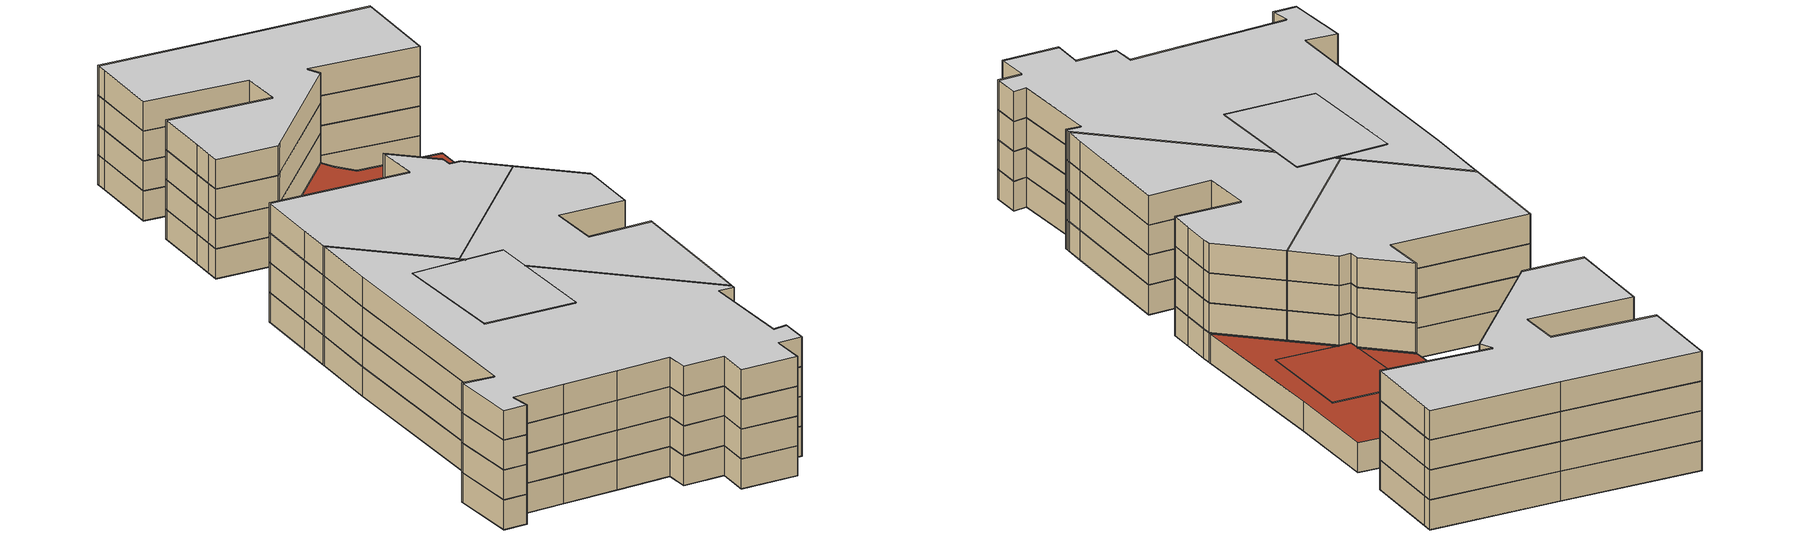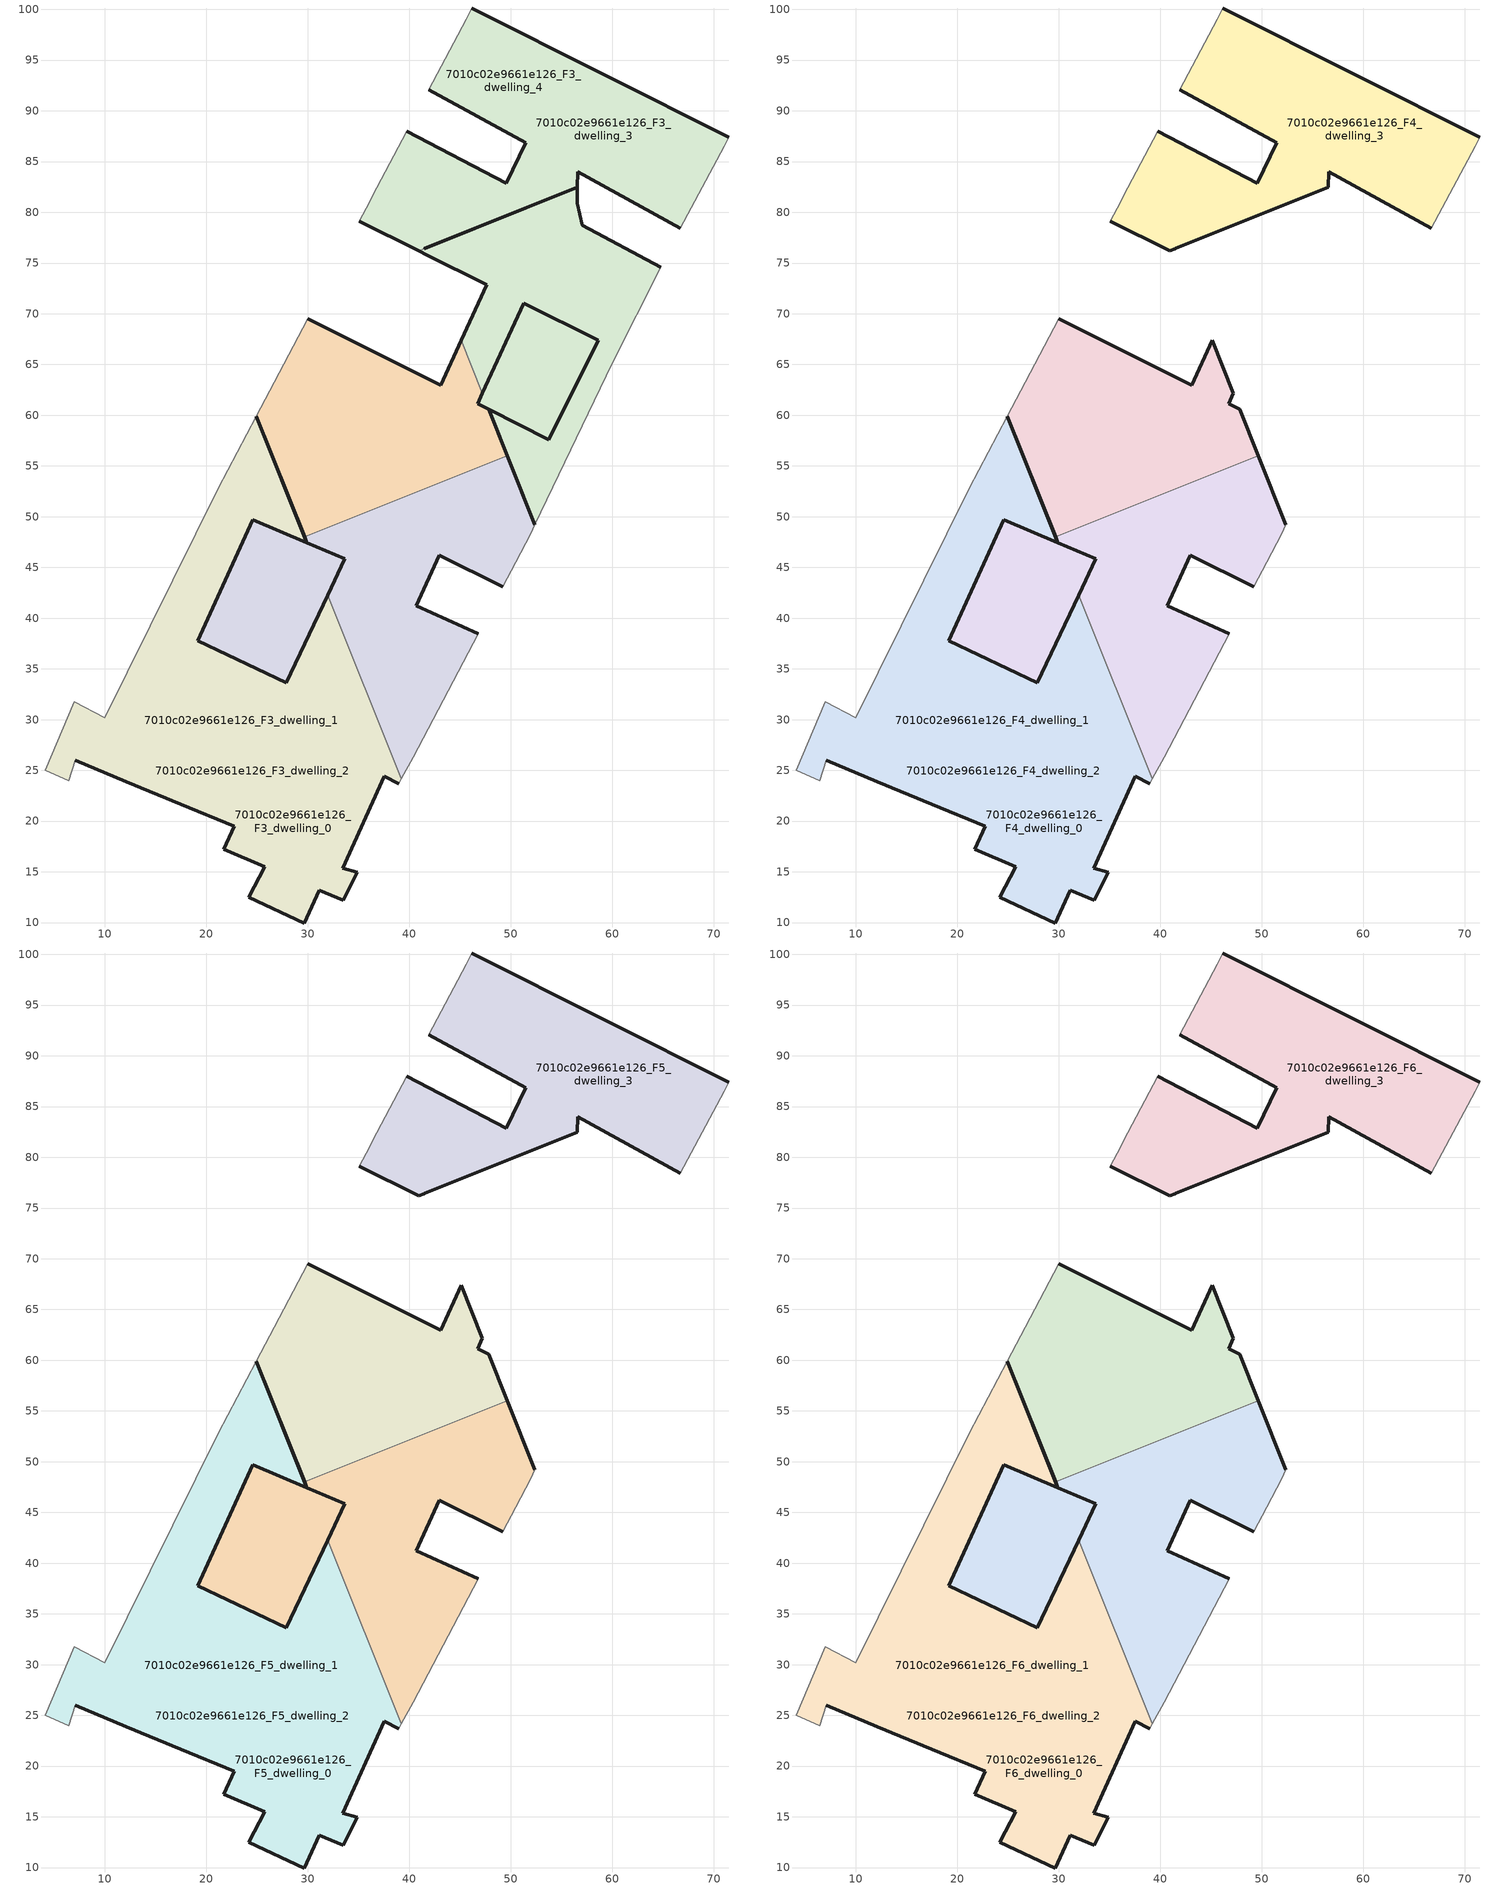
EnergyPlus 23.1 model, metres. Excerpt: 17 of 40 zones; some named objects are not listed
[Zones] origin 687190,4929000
7010c02e9661e126_F3_dwelling_0
 floor outside (EU_floor_Construction): 27.9,33.61 31.97,42.28 33.65,45.84 29.92,47.43 24.58,49.68 19.15,37.76 z9
 floor to 7010c02e9661e126_F2_dwelling_0 (EU_floor_Construction): 33.46,12.21 34.84,14.96 33.42,15.38 37.54,24.42 38.96,23.66 39.22,24.16 31.97,42.28 27.9,33.61 19.15,37.76 24.58,49.68 29.92,47.43 29.68,48.01 24.92,59.92 21.15,52.8 9.98,30.17 6.99,31.75 4.12,25.01 6.45,24 7.07,26 12.09,23.89 17.47,21.66 22.72,19.47 21.73,17.24 25.75,15.51 24.17,12.5 29.62,9.96 31.13,13.21 z9; 40.36,26.31 46.78,38.48 40.67,41.22 42.96,46.18 49.19,43.08 50.47,45.51 51.94,48.32 52.38,49.23 49.66,56.01 29.68,48.01 29.92,47.43 33.65,45.84 31.97,42.28 39.22,24.16 z9; 49.66,56.01 47.82,60.61 46.74,61.15 47.2,62.15 45.12,67.37 43.08,62.97 29.97,69.49 26.67,63.24 24.92,59.92 29.68,48.01 z9
 wall outside (EU_wall_Construction): 24.92,59.92 29.92,47.43 24.58,49.68 19.15,37.76 27.9,33.61 31.97,42.28 / 38.96,23.66 37.55,24.42 33.43,15.38 34.84,14.96 33.46,12.21 31.14,13.21 29.62,9.96 24.18,12.5 25.76,15.51 21.73,17.24 22.72,19.47 17.47,21.66 12.09,23.89 7.07,26 z9:12
 wall adiabatic (EU_wall_Construction): 7.07,26 6.45,24 4.12,25.01 6.99,31.75 9.98,30.17 21.16,52.8 24.92,59.92 / 39.22,24.16 38.96,23.66 z9:12
 wall to 7010c02e9661e126_F3_dwelling_2 (EU_wall_Construction): 31.97,42.28 39.22,24.16 z9:12
7010c02e9661e126_F3_dwelling_1
 floor outside (EU_floor_Construction): 33.46,12.21 34.84,14.96 33.42,15.38 37.54,24.42 38.96,23.66 39.22,24.16 31.97,42.28 27.9,33.61 19.15,37.76 24.58,49.68 29.92,47.43 29.68,48.01 24.92,59.92 21.15,52.8 9.98,30.17 6.99,31.75 4.12,25.01 6.45,24 7.07,26 12.09,23.89 17.47,21.66 22.72,19.47 21.73,17.24 25.75,15.51 24.17,12.5 29.62,9.96 31.13,13.21 z9; 52.38,49.23 59.98,65.12 64.76,74.59 57.03,78.73 56.53,80.9 56.55,82.2 56.56,82.46 41.49,76.43 40.92,76.2 41.75,75.79 47.44,72.95 47.65,72.85 45.12,67.37 47.2,62.15 51.28,71.04 58.61,67.4 53.76,57.6 47.82,60.61 49.66,56.01 z9; 53.76,57.6 58.61,67.4 51.28,71.04 47.2,62.15 46.74,61.15 47.82,60.61 z9
 floor to 7010c02e9661e126_F2_dwelling_1 (EU_floor_Construction): 46.75,54.84 49.66,56.01 47.82,60.61 46.74,61.15 47.2,62.15 45.12,67.37 43.08,62.97 29.97,69.49 26.67,63.24 24.92,59.92 29.68,48.01 z9
 wall outside (EU_wall_Construction): 47.2,62.15 46.74,61.15 47.82,60.61 49.66,56.01 / 29.68,48.01 24.92,59.92 / 29.97,69.49 43.08,62.97 45.12,67.37 z9:12
 wall adiabatic (EU_wall_Construction): 24.92,59.92 26.68,63.24 29.97,69.49 z9:12
 wall to 7010c02e9661e126_F3_dwelling_2 (EU_wall_Construction): 49.66,56.01 29.68,48.01 z9:12
 wall to 7010c02e9661e126_F3_dwelling_4 (EU_wall_Construction): 45.12,67.37 47.21,62.15 z9:12
 roof outside (EU_floor_Construction): 64.76,74.59 59.98,65.12 52.38,49.23 49.66,56.01 47.82,60.61 53.76,57.6 58.61,67.4 51.28,71.04 47.2,62.15 45.12,67.37 47.65,72.85 47.44,72.95 41.75,75.79 40.92,76.2 41.49,76.43 56.56,82.46 56.55,82.2 56.53,80.9 57.03,78.73 z12; 58.61,67.4 53.76,57.6 47.82,60.61 46.74,61.15 47.2,62.15 51.28,71.04 z12
7010c02e9661e126_F3_dwelling_2
 floor to 7010c02e9661e126_F2_dwelling_2 (EU_floor_Construction): 33.46,12.21 34.84,14.96 33.42,15.38 37.54,24.42 38.96,23.66 39.22,24.16 31.97,42.28 27.9,33.61 19.15,37.76 24.58,49.68 29.92,47.43 29.68,48.01 24.92,59.92 21.15,52.8 9.98,30.17 6.99,31.75 4.12,25.01 6.45,24 7.07,26 12.09,23.89 17.47,21.66 22.72,19.47 21.73,17.24 25.75,15.51 24.17,12.5 29.62,9.96 31.13,13.21 z9; 40.36,26.31 46.78,38.48 40.67,41.22 42.96,46.18 49.19,43.08 50.47,45.51 51.94,48.32 52.38,49.23 49.66,56.01 29.68,48.01 29.92,47.43 33.65,45.84 31.97,42.28 39.22,24.16 z9; 52.38,49.23 59.98,65.12 64.76,74.59 57.03,78.73 56.53,80.9 56.55,82.2 56.56,82.46 41.49,76.43 40.92,76.2 41.75,75.79 47.44,72.95 47.65,72.85 45.12,67.37 47.2,62.15 51.28,71.04 58.61,67.4 53.76,57.6 47.82,60.61 49.66,56.01 z9; 27.9,33.61 31.97,42.28 33.65,45.84 29.92,47.43 24.58,49.68 19.15,37.76 z9
 wall outside (EU_wall_Construction): 49.19,43.08 42.96,46.18 40.67,41.22 46.78,38.48 / 31.97,42.28 33.66,45.84 29.92,47.43 29.68,48.01 / 49.66,56.01 52.38,49.23 z9:12
 wall adiabatic (EU_wall_Construction): 46.78,38.48 40.36,26.31 39.22,24.16 / 52.38,49.23 51.94,48.32 50.47,45.51 49.19,43.08 z9:12
 roof outside (EU_floor_Construction): 64.76,74.59 59.98,65.12 52.38,49.23 49.66,56.01 47.82,60.61 53.76,57.6 58.61,67.4 51.28,71.04 47.2,62.15 45.12,67.37 47.65,72.85 47.44,72.95 41.75,75.79 40.92,76.2 41.49,76.43 56.56,82.46 56.55,82.2 56.53,80.9 57.03,78.73 z12
7010c02e9661e126_F3_dwelling_3
 floor to 7010c02e9661e126_F2_dwelling_3 (EU_floor_Construction): 52.38,49.23 59.98,65.12 64.76,74.59 57.03,78.73 56.53,80.9 56.55,82.2 56.56,82.46 41.5,76.43 41.49,76.43 40.92,76.2 41.75,75.79 47.44,72.95 47.65,72.85 45.12,67.37 47.2,62.15 51.28,71.04 58.61,67.4 53.76,57.6 47.82,60.61 z9; 66.68,78.41 71.01,86.51 71.47,87.38 59.29,93.49 46.17,100.13 45.59,99.03 41.9,92.05 51.45,86.86 49.53,82.88 39.75,87.99 36.8,82.4 35.75,80.4 35.06,79.11 40.92,76.2 41.49,76.43 56.56,82.46 56.59,83.99 z9
 wall outside (EU_wall_Construction): 40.92,76.2 35.06,79.11 / 39.76,87.99 49.54,82.88 51.45,86.86 41.91,92.05 / 46.18,100.13 59.3,93.49 71.47,87.38 / 66.68,78.41 56.59,83.99 56.56,82.46 41.5,76.43 41.49,76.43 z9:12
 wall adiabatic (EU_wall_Construction): 35.06,79.11 35.76,80.4 36.81,82.4 39.76,87.99 / 41.91,92.05 45.59,99.03 46.18,100.13 / 71.47,87.38 71.01,86.51 66.68,78.41 z9:12
 wall to 7010c02e9661e126_F3_dwelling_4 (EU_wall_Construction): 41.49,76.43 40.92,76.2 z9:12
 roof outside (EU_floor_Construction): 64.76,74.59 59.98,65.12 52.38,49.23 47.82,60.61 53.76,57.6 58.61,67.4 51.28,71.04 47.2,62.15 45.12,67.37 47.65,72.85 47.44,72.95 41.75,75.79 40.92,76.2 41.49,76.43 41.5,76.43 56.56,82.46 56.55,82.2 56.53,80.9 57.03,78.73 z12
7010c02e9661e126_F3_dwelling_4
 floor outside (EU_floor_Construction): 66.68,78.41 71.01,86.51 71.47,87.38 59.29,93.49 46.17,100.13 45.59,99.03 41.9,92.05 51.45,86.86 49.53,82.88 39.75,87.99 36.8,82.4 35.75,80.4 35.06,79.11 40.92,76.2 41.49,76.43 56.56,82.46 56.59,83.99 z9
 floor to 7010c02e9661e126_F2_dwelling_4 (EU_floor_Construction): 52.38,49.23 59.98,65.12 64.76,74.59 57.03,78.73 56.53,80.9 56.55,82.2 56.56,82.46 41.5,76.43 41.49,76.43 40.92,76.2 41.75,75.79 47.44,72.95 47.65,72.85 45.12,67.37 47.2,62.15 51.28,71.04 58.61,67.4 53.76,57.6 47.82,60.61 49.66,56.01 z9; 49.66,56.01 47.82,60.61 46.74,61.15 47.2,62.15 45.12,67.37 43.08,62.97 29.97,69.49 26.67,63.24 24.92,59.92 29.68,48.01 z9; 53.76,57.6 58.61,67.4 51.28,71.04 47.2,62.15 46.74,61.15 47.82,60.61 z9; 40.36,26.31 46.78,38.48 40.67,41.22 42.96,46.18 49.19,43.08 50.47,45.51 51.94,48.32 52.38,49.23 49.66,56.01 29.68,48.01 29.92,47.43 33.65,45.84 31.97,42.28 39.22,24.16 z9
 wall outside (EU_wall_Construction): 52.38,49.23 47.82,60.61 53.77,57.6 58.61,67.4 51.29,71.04 47.2,62.15 / 45.12,67.37 47.65,72.85 47.44,72.95 41.75,75.79 40.92,76.2 / 41.49,76.43 56.56,82.46 56.56,82.2 56.54,80.9 57.04,78.73 64.76,74.59 z9:12
 wall adiabatic (EU_wall_Construction): 64.76,74.59 59.98,65.12 52.38,49.23 z9:12
 roof outside (EU_roof_Construction): 45.12,67.37 47.2,62.15 46.74,61.15 47.82,60.61 49.66,56.01 29.68,48.01 24.92,59.92 26.67,63.24 29.97,69.49 43.08,62.97 z12; 64.76,74.59 59.98,65.12 52.38,49.23 49.66,56.01 47.82,60.61 53.76,57.6 58.61,67.4 51.28,71.04 47.2,62.15 45.12,67.37 47.65,72.85 47.44,72.95 41.75,75.79 40.92,76.2 41.49,76.43 41.5,76.43 56.56,82.46 56.55,82.2 56.53,80.9 57.03,78.73 z12; 58.61,67.4 53.76,57.6 47.82,60.61 46.74,61.15 47.2,62.15 51.28,71.04 z12; 49.66,56.01 52.38,49.23 51.94,48.32 50.47,45.51 49.19,43.08 42.96,46.18 40.67,41.22 46.78,38.48 40.36,26.31 39.22,24.16 31.97,42.28 33.65,45.84 29.92,47.43 29.68,48.01 z12; 71.47,87.38 71.01,86.51 66.68,78.41 56.59,83.99 56.56,82.46 41.49,76.43 40.92,76.2 35.06,79.11 35.75,80.4 36.8,82.4 39.75,87.99 49.53,82.88 51.45,86.86 41.9,92.05 45.59,99.03 46.17,100.13 59.29,93.49 z12
7010c02e9661e126_F4_dwelling_0
 floor outside (EU_floor_Construction): 27.9,33.61 31.97,42.28 33.65,45.84 29.92,47.43 24.58,49.68 19.15,37.76 z12
 floor to 7010c02e9661e126_F3_dwelling_0 (EU_floor_Construction): 33.46,12.21 34.84,14.96 33.42,15.38 37.54,24.42 38.96,23.66 39.22,24.16 31.97,42.28 27.9,33.61 19.15,37.76 24.58,49.68 29.92,47.43 29.68,48.01 24.92,59.92 21.15,52.8 9.98,30.17 6.99,31.75 4.12,25.01 6.45,24 7.07,26 12.09,23.89 17.47,21.66 22.72,19.47 21.73,17.24 25.75,15.51 24.17,12.5 29.62,9.96 31.13,13.21 z12; 40.36,26.31 46.78,38.48 40.67,41.22 42.96,46.18 49.19,43.08 50.47,45.51 51.94,48.32 52.38,49.23 49.66,56.01 29.68,48.01 29.92,47.43 33.65,45.84 31.97,42.28 39.22,24.16 z12; 49.66,56.01 47.82,60.61 46.74,61.15 47.2,62.15 45.12,67.37 43.08,62.97 29.97,69.49 26.67,63.24 24.92,59.92 29.68,48.01 z12
 wall outside (EU_wall_Construction): 24.92,59.92 29.92,47.43 24.58,49.68 19.15,37.76 27.9,33.61 31.97,42.28 / 38.96,23.66 37.55,24.42 33.43,15.38 34.84,14.96 33.46,12.21 31.14,13.21 29.62,9.96 24.18,12.5 25.76,15.51 21.73,17.24 22.72,19.47 17.47,21.66 12.09,23.89 7.07,26 z12:15
 wall adiabatic (EU_wall_Construction): 7.07,26 6.45,24 4.12,25.01 6.99,31.75 9.98,30.17 21.16,52.8 24.92,59.92 / 39.22,24.16 38.96,23.66 z12:15
 wall to 7010c02e9661e126_F4_dwelling_2 (EU_wall_Construction): 31.97,42.28 39.22,24.16 z12:15
7010c02e9661e126_F4_dwelling_1
 floor outside (EU_floor_Construction): 33.46,12.21 34.84,14.96 33.42,15.38 37.54,24.42 38.96,23.66 39.22,24.16 31.97,42.28 27.9,33.61 19.15,37.76 24.58,49.68 29.92,47.43 29.68,48.01 24.92,59.92 21.15,52.8 9.98,30.17 6.99,31.75 4.12,25.01 6.45,24 7.07,26 12.09,23.89 17.47,21.66 22.72,19.47 21.73,17.24 25.75,15.51 24.17,12.5 29.62,9.96 31.13,13.21 z12
 floor to 7010c02e9661e126_F3_dwelling_1 (EU_floor_Construction): 46.75,54.84 49.66,56.01 47.82,60.61 46.74,61.15 47.2,62.15 45.12,67.37 43.08,62.97 29.97,69.49 26.67,63.24 24.92,59.92 29.68,48.01 z12
 wall outside (EU_wall_Construction): 29.68,48.01 24.92,59.92 / 29.97,69.49 43.08,62.97 45.12,67.37 47.2,62.15 46.74,61.15 47.82,60.61 49.66,56.01 z12:15
 wall adiabatic (EU_wall_Construction): 24.92,59.92 26.68,63.24 29.97,69.49 z12:15
 wall to 7010c02e9661e126_F4_dwelling_2 (EU_wall_Construction): 49.66,56.01 29.68,48.01 z12:15
7010c02e9661e126_F4_dwelling_2
 floor to 7010c02e9661e126_F3_dwelling_2 (EU_floor_Construction): 33.46,12.21 34.84,14.96 33.42,15.38 37.54,24.42 38.96,23.66 39.22,24.16 31.97,42.28 27.9,33.61 19.15,37.76 24.58,49.68 29.92,47.43 29.68,48.01 24.92,59.92 21.15,52.8 9.98,30.17 6.99,31.75 4.12,25.01 6.45,24 7.07,26 12.09,23.89 17.47,21.66 22.72,19.47 21.73,17.24 25.75,15.51 24.17,12.5 29.62,9.96 31.13,13.21 z12; 40.36,26.31 46.78,38.48 40.67,41.22 42.96,46.18 49.19,43.08 50.47,45.51 51.94,48.32 52.38,49.23 49.66,56.01 29.68,48.01 29.92,47.43 33.65,45.84 31.97,42.28 39.22,24.16 z12; 27.9,33.61 31.97,42.28 33.65,45.84 29.92,47.43 24.58,49.68 19.15,37.76 z12
 wall outside (EU_wall_Construction): 49.19,43.08 42.96,46.18 40.67,41.22 46.78,38.48 / 31.97,42.28 33.66,45.84 29.92,47.43 29.68,48.01 / 49.66,56.01 52.38,49.23 z12:15
 wall adiabatic (EU_wall_Construction): 46.78,38.48 40.36,26.31 39.22,24.16 / 52.38,49.23 51.94,48.32 50.47,45.51 49.19,43.08 z12:15
7010c02e9661e126_F4_dwelling_3
 floor to 7010c02e9661e126_F3_dwelling_3 (EU_floor_Construction): 66.68,78.41 71.01,86.51 71.47,87.38 59.29,93.49 46.17,100.13 45.59,99.03 41.9,92.05 51.45,86.86 49.53,82.88 39.75,87.99 36.8,82.4 35.75,80.4 35.06,79.11 40.92,76.2 41.49,76.43 56.56,82.46 56.59,83.99 z12
 wall outside (EU_wall_Construction): 39.76,87.99 49.54,82.88 51.45,86.86 41.91,92.05 / 46.18,100.13 59.3,93.49 71.47,87.38 / 66.68,78.41 56.59,83.99 56.56,82.46 41.5,76.43 41.49,76.43 40.92,76.2 35.06,79.11 z12:15
 wall adiabatic (EU_wall_Construction): 35.06,79.11 35.76,80.4 36.81,82.4 39.76,87.99 / 41.91,92.05 45.59,99.03 46.18,100.13 / 71.47,87.38 71.01,86.51 66.68,78.41 z12:15
7010c02e9661e126_F5_dwelling_0
 floor outside (EU_floor_Construction): 40.36,26.31 46.78,38.48 40.67,41.22 42.96,46.18 49.19,43.08 50.47,45.51 51.94,48.32 52.38,49.23 49.66,56.01 29.68,48.01 29.92,47.43 33.65,45.84 31.97,42.28 39.22,24.16 z15; 27.9,33.61 31.97,42.28 33.65,45.84 29.92,47.43 24.58,49.68 19.15,37.76 z15; 49.66,56.01 47.82,60.61 46.74,61.15 47.2,62.15 45.12,67.37 43.08,62.97 29.97,69.49 26.67,63.24 24.92,59.92 29.68,48.01 z15
 floor to 7010c02e9661e126_F4_dwelling_0 (EU_floor_Construction): 33.46,12.21 34.84,14.96 33.42,15.38 37.54,24.42 38.96,23.66 39.22,24.16 31.97,42.28 27.9,33.61 19.15,37.76 24.58,49.68 29.92,47.43 29.68,48.01 24.92,59.92 21.15,52.8 9.98,30.17 6.99,31.75 4.12,25.01 6.45,24 7.07,26 12.09,23.89 17.47,21.66 22.72,19.47 21.73,17.24 25.75,15.51 24.17,12.5 29.62,9.96 31.13,13.21 z15
 wall outside (EU_wall_Construction): 24.92,59.92 29.92,47.43 24.58,49.68 19.15,37.76 27.9,33.61 31.97,42.28 / 38.96,23.66 37.55,24.42 33.43,15.38 34.84,14.96 33.46,12.21 31.14,13.21 29.62,9.96 24.18,12.5 25.76,15.51 21.73,17.24 22.72,19.47 17.47,21.66 12.09,23.89 7.07,26 z15:18
 wall adiabatic (EU_wall_Construction): 7.07,26 6.45,24 4.12,25.01 6.99,31.75 9.98,30.17 21.16,52.8 24.92,59.92 / 39.22,24.16 38.96,23.66 z15:18
 wall to 7010c02e9661e126_F5_dwelling_2 (EU_wall_Construction): 31.97,42.28 39.22,24.16 z15:18
7010c02e9661e126_F5_dwelling_1
 floor outside (EU_floor_Construction): 33.46,12.21 34.84,14.96 33.42,15.38 37.54,24.42 38.96,23.66 39.22,24.16 31.97,42.28 27.9,33.61 19.15,37.76 24.58,49.68 29.92,47.43 29.68,48.01 24.92,59.92 21.15,52.8 9.98,30.17 6.99,31.75 4.12,25.01 6.45,24 7.07,26 12.09,23.89 17.47,21.66 22.72,19.47 21.73,17.24 25.75,15.51 24.17,12.5 29.62,9.96 31.13,13.21 z15
 floor to 7010c02e9661e126_F4_dwelling_1 (EU_floor_Construction): 49.66,56.01 47.82,60.61 46.74,61.15 47.2,62.15 45.12,67.37 43.08,62.97 29.97,69.49 26.67,63.24 24.92,59.92 29.68,48.01 z15
 wall outside (EU_wall_Construction): 29.68,48.01 24.92,59.92 / 29.97,69.49 43.08,62.97 45.12,67.37 47.2,62.15 46.74,61.15 47.82,60.61 49.66,56.01 z15:18
 wall adiabatic (EU_wall_Construction): 24.92,59.92 26.68,63.24 29.97,69.49 z15:18
 wall to 7010c02e9661e126_F5_dwelling_2 (EU_wall_Construction): 49.66,56.01 29.68,48.01 z15:18
7010c02e9661e126_F5_dwelling_2
 floor to 7010c02e9661e126_F4_dwelling_2 (EU_floor_Construction): 33.46,12.21 34.84,14.96 33.42,15.38 37.54,24.42 38.96,23.66 39.22,24.16 31.97,42.28 27.9,33.61 19.15,37.76 24.58,49.68 29.92,47.43 29.68,48.01 24.92,59.92 21.15,52.8 9.98,30.17 6.99,31.75 4.12,25.01 6.45,24 7.07,26 12.09,23.89 17.47,21.66 22.72,19.47 21.73,17.24 25.75,15.51 24.17,12.5 29.62,9.96 31.13,13.21 z15; 40.36,26.31 46.78,38.48 40.67,41.22 42.96,46.18 49.19,43.08 50.47,45.51 51.94,48.32 52.38,49.23 49.66,56.01 29.68,48.01 29.92,47.43 33.65,45.84 31.97,42.28 39.22,24.16 z15; 27.9,33.61 31.97,42.28 33.65,45.84 29.92,47.43 24.58,49.68 19.15,37.76 z15
 wall outside (EU_wall_Construction): 49.19,43.08 42.96,46.18 40.67,41.22 46.78,38.48 / 31.97,42.28 33.66,45.84 29.92,47.43 29.68,48.01 / 49.66,56.01 52.38,49.23 z15:18
 wall adiabatic (EU_wall_Construction): 46.78,38.48 40.36,26.31 39.22,24.16 / 52.38,49.23 51.94,48.32 50.47,45.51 49.19,43.08 z15:18
7010c02e9661e126_F5_dwelling_3
 floor to 7010c02e9661e126_F4_dwelling_3 (EU_floor_Construction): 66.68,78.41 71.01,86.51 71.47,87.38 59.29,93.49 46.17,100.13 45.59,99.03 41.9,92.05 51.45,86.86 49.53,82.88 39.75,87.99 36.8,82.4 35.75,80.4 35.06,79.11 40.92,76.2 41.49,76.43 41.5,76.43 56.56,82.46 56.59,83.99 z15
 wall outside (EU_wall_Construction): 39.76,87.99 49.54,82.88 51.45,86.86 41.91,92.05 / 46.18,100.13 59.3,93.49 71.47,87.38 / 66.68,78.41 56.59,83.99 56.56,82.46 41.5,76.43 41.49,76.43 40.92,76.2 35.06,79.11 z15:18
 wall adiabatic (EU_wall_Construction): 35.06,79.11 35.76,80.4 36.81,82.4 39.76,87.99 / 41.91,92.05 45.59,99.03 46.18,100.13 / 71.47,87.38 71.01,86.51 66.68,78.41 z15:18
7010c02e9661e126_F6_dwelling_0
 floor outside (EU_floor_Construction): 40.36,26.31 46.78,38.48 40.67,41.22 42.96,46.18 49.19,43.08 50.47,45.51 51.94,48.32 52.38,49.23 49.66,56.01 29.68,48.01 29.92,47.43 33.65,45.84 31.97,42.28 39.22,24.16 z18; 27.9,33.61 31.97,42.28 33.65,45.84 29.92,47.43 24.58,49.68 19.15,37.76 z18; 49.66,56.01 47.82,60.61 46.74,61.15 47.2,62.15 45.12,67.37 43.08,62.97 29.97,69.49 26.67,63.24 24.92,59.92 29.68,48.01 z18
 floor to 7010c02e9661e126_F5_dwelling_0 (EU_floor_Construction): 33.46,12.21 34.84,14.96 33.42,15.38 37.54,24.42 38.96,23.66 39.22,24.16 31.97,42.28 27.9,33.61 19.15,37.76 24.58,49.68 29.92,47.43 29.68,48.01 24.92,59.92 21.15,52.8 9.98,30.17 6.99,31.75 4.12,25.01 6.45,24 7.07,26 12.09,23.89 17.47,21.66 22.72,19.47 21.73,17.24 25.75,15.51 24.17,12.5 29.62,9.96 31.13,13.21 z18
 wall outside (EU_wall_Construction): 24.92,59.92 29.92,47.43 24.58,49.68 19.15,37.76 27.9,33.61 31.97,42.28 / 38.96,23.66 37.55,24.42 33.43,15.38 34.84,14.96 33.46,12.21 31.14,13.21 29.62,9.96 24.18,12.5 25.76,15.51 21.73,17.24 22.72,19.47 17.47,21.66 12.09,23.89 7.07,26 z18:21
 wall adiabatic (EU_wall_Construction): 7.07,26 6.45,24 4.12,25.01 6.99,31.75 9.98,30.17 21.16,52.8 24.92,59.92 / 39.22,24.16 38.96,23.66 z18:21
 wall to 7010c02e9661e126_F6_dwelling_2 (EU_wall_Construction): 31.97,42.28 39.22,24.16 z18:21
 ceiling to 7010c02e9661e126_F7_dwelling_0 (EU_floor_Construction): 24.92,59.92 29.68,48.01 29.92,47.43 24.58,49.68 19.15,37.76 27.9,33.61 31.97,42.28 39.22,24.16 38.96,23.66 37.54,24.42 33.42,15.38 34.84,14.96 33.46,12.21 31.13,13.21 29.62,9.96 24.17,12.5 25.75,15.51 21.73,17.24 22.72,19.47 17.47,21.66 12.09,23.89 7.07,26 6.45,24 4.12,25.01 6.99,31.75 9.98,30.17 21.15,52.8 z21
 ceiling to 7010c02e9661e126_F7_dwelling_2 (EU_floor_Construction): 33.65,45.84 31.97,42.28 27.9,33.61 19.15,37.76 24.58,49.68 29.92,47.43 z21; 49.66,56.01 52.38,49.23 51.94,48.32 50.47,45.51 49.19,43.08 42.96,46.18 40.67,41.22 46.78,38.48 40.36,26.31 39.22,24.16 31.97,42.28 33.65,45.84 29.92,47.43 29.68,48.01 z21
 ceiling to 7010c02e9661e126_F7_dwelling_1 (EU_floor_Construction): 45.12,67.37 47.2,62.15 46.74,61.15 47.82,60.61 49.66,56.01 29.68,48.01 24.92,59.92 26.67,63.24 29.97,69.49 43.08,62.97 z21
7010c02e9661e126_F6_dwelling_1
 floor outside (EU_floor_Construction): 33.46,12.21 34.84,14.96 33.42,15.38 37.54,24.42 38.96,23.66 39.22,24.16 31.97,42.28 27.9,33.61 19.15,37.76 24.58,49.68 29.92,47.43 29.68,48.01 24.92,59.92 21.15,52.8 9.98,30.17 6.99,31.75 4.12,25.01 6.45,24 7.07,26 12.09,23.89 17.47,21.66 22.72,19.47 21.73,17.24 25.75,15.51 24.17,12.5 29.62,9.96 31.13,13.21 z18
 floor to 7010c02e9661e126_F5_dwelling_1 (EU_floor_Construction): 49.66,56.01 47.82,60.61 46.74,61.15 47.2,62.15 45.12,67.37 43.08,62.97 29.97,69.49 26.67,63.24 24.92,59.92 29.68,48.01 z18
 wall outside (EU_wall_Construction): 29.68,48.01 24.92,59.92 / 29.97,69.49 43.08,62.97 45.12,67.37 47.2,62.15 46.74,61.15 47.82,60.61 49.66,56.01 z18:21
 wall adiabatic (EU_wall_Construction): 24.92,59.92 26.68,63.24 29.97,69.49 z18:21
 wall to 7010c02e9661e126_F6_dwelling_2 (EU_wall_Construction): 49.66,56.01 29.68,48.01 z18:21
 ceiling to 7010c02e9661e126_F7_dwelling_2 (EU_floor_Construction): 24.92,59.92 29.68,48.01 29.92,47.43 24.58,49.68 19.15,37.76 27.9,33.61 31.97,42.28 39.22,24.16 38.96,23.66 37.54,24.42 33.42,15.38 34.84,14.96 33.46,12.21 31.13,13.21 29.62,9.96 24.17,12.5 25.75,15.51 21.73,17.24 22.72,19.47 17.47,21.66 12.09,23.89 7.07,26 6.45,24 4.12,25.01 6.99,31.75 9.98,30.17 21.15,52.8 z21
 ceiling to 7010c02e9661e126_F7_dwelling_1 (EU_floor_Construction): 45.12,67.37 47.2,62.15 46.74,61.15 47.82,60.61 49.66,56.01 29.68,48.01 24.92,59.92 26.67,63.24 29.97,69.49 43.08,62.97 z21
7010c02e9661e126_F6_dwelling_2
 floor to 7010c02e9661e126_F5_dwelling_2 (EU_floor_Construction): 33.46,12.21 34.84,14.96 33.42,15.38 37.54,24.42 38.96,23.66 39.22,24.16 31.97,42.28 27.9,33.61 19.15,37.76 24.58,49.68 29.92,47.43 29.68,48.01 24.92,59.92 21.15,52.8 9.98,30.17 6.99,31.75 4.12,25.01 6.45,24 7.07,26 12.09,23.89 17.47,21.66 22.72,19.47 21.73,17.24 25.75,15.51 24.17,12.5 29.62,9.96 31.13,13.21 z18; 40.36,26.31 46.78,38.48 40.67,41.22 42.96,46.18 49.19,43.08 50.47,45.51 51.94,48.32 52.38,49.23 49.66,56.01 29.68,48.01 29.92,47.43 33.65,45.84 31.97,42.28 39.22,24.16 z18; 27.9,33.61 31.97,42.28 33.65,45.84 29.92,47.43 24.58,49.68 19.15,37.76 z18
 wall outside (EU_wall_Construction): 49.19,43.08 42.96,46.18 40.67,41.22 46.78,38.48 / 31.97,42.28 33.66,45.84 29.92,47.43 29.68,48.01 / 49.66,56.01 52.38,49.23 z18:21
 wall adiabatic (EU_wall_Construction): 46.78,38.48 40.36,26.31 39.22,24.16 / 52.38,49.23 51.94,48.32 50.47,45.51 49.19,43.08 z18:21
 ceiling to 7010c02e9661e126_F7_dwelling_2 (EU_floor_Construction): 24.92,59.92 29.68,48.01 29.92,47.43 24.58,49.68 19.15,37.76 27.9,33.61 31.97,42.28 39.22,24.16 38.96,23.66 37.54,24.42 33.42,15.38 34.84,14.96 33.46,12.21 31.13,13.21 29.62,9.96 24.17,12.5 25.75,15.51 21.73,17.24 22.72,19.47 17.47,21.66 12.09,23.89 7.07,26 6.45,24 4.12,25.01 6.99,31.75 9.98,30.17 21.15,52.8 z21; 49.66,56.01 52.38,49.23 51.94,48.32 50.47,45.51 49.19,43.08 42.96,46.18 40.67,41.22 46.78,38.48 40.36,26.31 39.22,24.16 31.97,42.28 33.65,45.84 29.92,47.43 29.68,48.01 z21; 33.65,45.84 31.97,42.28 27.9,33.61 19.15,37.76 24.58,49.68 29.92,47.43 z21
7010c02e9661e126_F6_dwelling_3
 floor to 7010c02e9661e126_F5_dwelling_3 (EU_floor_Construction): 66.68,78.41 71.01,86.51 71.47,87.38 59.29,93.49 46.17,100.13 45.59,99.03 41.9,92.05 51.45,86.86 49.53,82.88 39.75,87.99 36.8,82.4 35.75,80.4 35.06,79.11 40.92,76.2 41.49,76.43 41.5,76.43 56.56,82.46 56.59,83.99 z18
 wall outside (EU_wall_Construction): 39.76,87.99 49.54,82.88 51.45,86.86 41.91,92.05 / 46.18,100.13 59.3,93.49 71.47,87.38 / 66.68,78.41 56.59,83.99 56.56,82.46 41.5,76.43 41.49,76.43 40.92,76.2 35.06,79.11 z18:21
 wall adiabatic (EU_wall_Construction): 35.06,79.11 35.76,80.4 36.81,82.4 39.76,87.99 / 41.91,92.05 45.59,99.03 46.18,100.13 / 71.47,87.38 71.01,86.51 66.68,78.41 z18:21
 ceiling to 7010c02e9661e126_F7_dwelling_3 (EU_floor_Construction): 71.47,87.38 71.01,86.51 66.68,78.41 56.59,83.99 56.56,82.46 41.5,76.43 41.49,76.43 40.92,76.2 35.06,79.11 35.75,80.4 36.8,82.4 39.75,87.99 49.53,82.88 51.45,86.86 41.9,92.05 45.59,99.03 46.17,100.13 59.29,93.49 z21
[Building]
EU S2 Campaign: North Axis=0; Terrain=City; Solar Distribution=FullExterior
[Site:Location]
Bologna: Latitude=44.5; Longitude=11.25; Time Zone=1; Elevation=37
[SizingPeriod:WeatherFileDays]
AnnualSizingPeriod: Begin Month=1; Begin Day of Month=1; End Month=12; End Day of Month=31; Day of Week for Start Day=Monday; Use Weather File Daylight Saving Period=No; Use Weather File Rain and Snow Indicators=No
[MATERIAL]
EU_InternalMass_Material: Roughness=MediumRough; Thickness=0.1; Conductivity=1; Density=1800; Specific Heat=900; Thermal Absorptance=0.9; Solar Absorptance=0.7; Visible Absorptance=0.7
[MATERIAL:NOMASS] Roughness=MediumRough; Thermal Absorptance=0.9; Solar Absorptance=0.7; Visible Absorptance=0.7
Name | Thermal Resistance
EU_wall_NoMass | 0.890213
EU_roof_NoMass | 0.636128
EU_floor_NoMass | 0.79516
[CONSTRUCTION]
EU_wall_Construction: EU_wall_NoMass
EU_roof_Construction: EU_roof_NoMass
EU_floor_Construction: EU_floor_NoMass
EU_InternalMass_Construction: EU_InternalMass_Material
[ZONE] Type=1; Multiplier=1; Ceiling Height=autocalculate; Floor Area=autocalculate; Part of Total Floor Area=Yes
Name | Volume
7010c02e9661e126_F3_dwelling_0; 7010c02e9661e126_F4_dwelling_0; 7010c02e9661e126_F5_dwelling_0; 7010c02e9661e126_F6_dwelling_0 | 4200.49
7010c02e9661e126_F3_dwelling_1 | 3943.32
7010c02e9661e126_F4_dwelling_1; 7010c02e9661e126_F5_dwelling_1; 7010c02e9661e126_F6_dwelling_1 | 2876.23
7010c02e9661e126_F3_dwelling_2 | 4070.63
7010c02e9661e126_F4_dwelling_2; 7010c02e9661e126_F5_dwelling_2; 7010c02e9661e126_F6_dwelling_2 | 3266.07
7010c02e9661e126_F3_dwelling_3 | 2014.82
7010c02e9661e126_F4_dwelling_3; 7010c02e9661e126_F5_dwelling_3; 7010c02e9661e126_F6_dwelling_3 | 1210.26
7010c02e9661e126_F3_dwelling_4 | 4146.15
[INTERNALMASS] Construction=EU_InternalMass_Construction
Name | Zone or ZoneList | Surface Area
7010c02e9661e126_F3_dwelling_0_EU_InternalMass | 7010c02e9661e126_F3_dwelling_0 | 647.269
7010c02e9661e126_F3_dwelling_1_EU_InternalMass | 7010c02e9661e126_F3_dwelling_1 | 311.473
7010c02e9661e126_F3_dwelling_2_EU_InternalMass | 7010c02e9661e126_F3_dwelling_2 | 311.458
7010c02e9661e126_F3_dwelling_3_EU_InternalMass | 7010c02e9661e126_F3_dwelling_3 | 403.421
7010c02e9661e126_F3_dwelling_4_EU_InternalMass | 7010c02e9661e126_F3_dwelling_4 | 268.184
7010c02e9661e126_F4_dwelling_0_EU_InternalMass | 7010c02e9661e126_F4_dwelling_0 | 323.631
7010c02e9661e126_F4_dwelling_1_EU_InternalMass | 7010c02e9661e126_F4_dwelling_1 | 323.638
7010c02e9661e126_F4_dwelling_2_EU_InternalMass | 7010c02e9661e126_F4_dwelling_2 | 622.929
7010c02e9661e126_F4_dwelling_3_EU_InternalMass | 7010c02e9661e126_F4_dwelling_3 | 671.602
7010c02e9661e126_F5_dwelling_0_EU_InternalMass | 7010c02e9661e126_F5_dwelling_0 | 323.631
7010c02e9661e126_F5_dwelling_1_EU_InternalMass | 7010c02e9661e126_F5_dwelling_1 | 323.638
7010c02e9661e126_F5_dwelling_2_EU_InternalMass | 7010c02e9661e126_F5_dwelling_2 | 622.929
7010c02e9661e126_F5_dwelling_3_EU_InternalMass | 7010c02e9661e126_F5_dwelling_3 | 671.602
7010c02e9661e126_F6_dwelling_0_EU_InternalMass | 7010c02e9661e126_F6_dwelling_0 | 323.631
7010c02e9661e126_F6_dwelling_1_EU_InternalMass | 7010c02e9661e126_F6_dwelling_1 | 323.638
7010c02e9661e126_F6_dwelling_2_EU_InternalMass | 7010c02e9661e126_F6_dwelling_2 | 622.929
7010c02e9661e126_F6_dwelling_3_EU_InternalMass | 7010c02e9661e126_F6_dwelling_3 | 671.602
[OTHEREQUIPMENT] Fuel Type=Electricity; Design Level Calculation Method=Watts/Area; Power per Zone Floor Area=1; Fraction Latent=0; Fraction Radiant=0; Fraction Lost=0; Carbon Dioxide Generation Rate=0; EndUse Subcategory=EU_Step8_InternalGains
Name | Zone or ZoneList or Space or SpaceList | Schedule
EU_Step8_InternalGain_7010c02e9661e126_F3_dwelling_0_f000 | 7010c02e9661e126_F3_dwelling_0 | EU_Step8_GainSchedule_7010c02e9661e126_F3_dwelling_0_f000
EU_Step8_InternalGain_7010c02e9661e126_F3_dwelling_1_f000 | 7010c02e9661e126_F3_dwelling_1 | EU_Step8_GainSchedule_7010c02e9661e126_F3_dwelling_1_f000
EU_Step8_InternalGain_7010c02e9661e126_F3_dwelling_2_f000 | 7010c02e9661e126_F3_dwelling_2 | EU_Step8_GainSchedule_7010c02e9661e126_F3_dwelling_2_f000
EU_Step8_InternalGain_7010c02e9661e126_F3_dwelling_3_f000 | 7010c02e9661e126_F3_dwelling_3 | EU_Step8_GainSchedule_7010c02e9661e126_F3_dwelling_3_f000
EU_Step8_InternalGain_7010c02e9661e126_F3_dwelling_4_f000 | 7010c02e9661e126_F3_dwelling_4 | EU_Step8_GainSchedule_7010c02e9661e126_F3_dwelling_4_f000
EU_Step8_InternalGain_7010c02e9661e126_F4_dwelling_0_f000 | 7010c02e9661e126_F4_dwelling_0 | EU_Step8_GainSchedule_7010c02e9661e126_F4_dwelling_0_f000
EU_Step8_InternalGain_7010c02e9661e126_F4_dwelling_1_f000 | 7010c02e9661e126_F4_dwelling_1 | EU_Step8_GainSchedule_7010c02e9661e126_F4_dwelling_1_f000
EU_Step8_InternalGain_7010c02e9661e126_F4_dwelling_2_f000 | 7010c02e9661e126_F4_dwelling_2 | EU_Step8_GainSchedule_7010c02e9661e126_F4_dwelling_2_f000
EU_Step8_InternalGain_7010c02e9661e126_F4_dwelling_3_f000 | 7010c02e9661e126_F4_dwelling_3 | EU_Step8_GainSchedule_7010c02e9661e126_F4_dwelling_3_f000
EU_Step8_InternalGain_7010c02e9661e126_F5_dwelling_0_f000 | 7010c02e9661e126_F5_dwelling_0 | EU_Step8_GainSchedule_7010c02e9661e126_F5_dwelling_0_f000
EU_Step8_InternalGain_7010c02e9661e126_F5_dwelling_1_f000 | 7010c02e9661e126_F5_dwelling_1 | EU_Step8_GainSchedule_7010c02e9661e126_F5_dwelling_1_f000
EU_Step8_InternalGain_7010c02e9661e126_F5_dwelling_2_f000 | 7010c02e9661e126_F5_dwelling_2 | EU_Step8_GainSchedule_7010c02e9661e126_F5_dwelling_2_f000
EU_Step8_InternalGain_7010c02e9661e126_F5_dwelling_3_f000 | 7010c02e9661e126_F5_dwelling_3 | EU_Step8_GainSchedule_7010c02e9661e126_F5_dwelling_3_f000
EU_Step8_InternalGain_7010c02e9661e126_F6_dwelling_0_f000 | 7010c02e9661e126_F6_dwelling_0 | EU_Step8_GainSchedule_7010c02e9661e126_F6_dwelling_0_f000
EU_Step8_InternalGain_7010c02e9661e126_F6_dwelling_1_f000 | 7010c02e9661e126_F6_dwelling_1 | EU_Step8_GainSchedule_7010c02e9661e126_F6_dwelling_1_f000
EU_Step8_InternalGain_7010c02e9661e126_F6_dwelling_2_f000 | 7010c02e9661e126_F6_dwelling_2 | EU_Step8_GainSchedule_7010c02e9661e126_F6_dwelling_2_f000
EU_Step8_InternalGain_7010c02e9661e126_F6_dwelling_3_f000 | 7010c02e9661e126_F6_dwelling_3 | EU_Step8_GainSchedule_7010c02e9661e126_F6_dwelling_3_f000
[ZONEVENTILATION:DESIGNFLOWRATE] Schedule=EU_AlwaysOn; Design Flow Rate Calculation Method=AirChanges/Hour; Air Changes per Hour=0.718634; Ventilation Type=Natural; Fan Pressure Rise=0; Fan Total Efficiency=1; Constant Term Coefficient=1; Temperature Term Coefficient=0; Velocity Term Coefficient=0; Velocity Squared Term Coefficient=0; Minimum Indoor Temperature=-100; Maximum Indoor Temperature=100; Delta Temperature=-100; Minimum Outdoor Temperature=-100; Maximum Outdoor Temperature=100; Maximum Wind Speed=40
Name | Zone or ZoneList or Space or SpaceList
EU_ConstantAir_7010c02e9661e126_F3_dwelling_0 | 7010c02e9661e126_F3_dwelling_0
EU_ConstantAir_7010c02e9661e126_F3_dwelling_1 | 7010c02e9661e126_F3_dwelling_1
EU_ConstantAir_7010c02e9661e126_F3_dwelling_2 | 7010c02e9661e126_F3_dwelling_2
EU_ConstantAir_7010c02e9661e126_F3_dwelling_3 | 7010c02e9661e126_F3_dwelling_3
EU_ConstantAir_7010c02e9661e126_F3_dwelling_4 | 7010c02e9661e126_F3_dwelling_4
EU_ConstantAir_7010c02e9661e126_F4_dwelling_0 | 7010c02e9661e126_F4_dwelling_0
EU_ConstantAir_7010c02e9661e126_F4_dwelling_1 | 7010c02e9661e126_F4_dwelling_1
EU_ConstantAir_7010c02e9661e126_F4_dwelling_2 | 7010c02e9661e126_F4_dwelling_2
EU_ConstantAir_7010c02e9661e126_F4_dwelling_3 | 7010c02e9661e126_F4_dwelling_3
EU_ConstantAir_7010c02e9661e126_F5_dwelling_0 | 7010c02e9661e126_F5_dwelling_0
EU_ConstantAir_7010c02e9661e126_F5_dwelling_1 | 7010c02e9661e126_F5_dwelling_1
EU_ConstantAir_7010c02e9661e126_F5_dwelling_2 | 7010c02e9661e126_F5_dwelling_2
EU_ConstantAir_7010c02e9661e126_F5_dwelling_3 | 7010c02e9661e126_F5_dwelling_3
EU_ConstantAir_7010c02e9661e126_F6_dwelling_0 | 7010c02e9661e126_F6_dwelling_0
EU_ConstantAir_7010c02e9661e126_F6_dwelling_1 | 7010c02e9661e126_F6_dwelling_1
EU_ConstantAir_7010c02e9661e126_F6_dwelling_2 | 7010c02e9661e126_F6_dwelling_2
EU_ConstantAir_7010c02e9661e126_F6_dwelling_3 | 7010c02e9661e126_F6_dwelling_3
[HVACTEMPLATE:ZONE:IDEALLOADSAIRSYSTEM] System Availability Schedule=EU_AlwaysOn; Maximum Heating Supply Air Temperature=50; Minimum Cooling Supply Air Temperature=13; Maximum Heating Supply Air Humidity Ratio=0.0156; Minimum Cooling Supply Air Humidity Ratio=0.0077; Heating Limit=NoLimit; Cooling Limit=NoLimit; Heating Availability Schedule=EU_AlwaysOn; Cooling Availability Schedule=EU_CoolingOff; Dehumidification Control Type=ConstantSensibleHeatRatio; Cooling Sensible Heat Ratio=0.7; Dehumidification Setpoint=60; Humidification Control Type=None; Humidification Setpoint=30; Outdoor Air Method=None; Outdoor Air Flow Rate per Person=0.00944; Outdoor Air Flow Rate per Zone Floor Area=0; Outdoor Air Flow Rate per Zone=0; Demand Controlled Ventilation Type=None; Outdoor Air Economizer Type=NoEconomizer; Heat Recovery Type=None; Sensible Heat Recovery Effectiveness=0.7; Latent Heat Recovery Effectiveness=0.65
Name | Template Thermostat
7010c02e9661e126_F3_dwelling_0 | EU_HeatOnly_7010c02e9661e126_F3_dwelling_0
7010c02e9661e126_F3_dwelling_1 | EU_HeatOnly_7010c02e9661e126_F3_dwelling_1
7010c02e9661e126_F3_dwelling_2 | EU_HeatOnly_7010c02e9661e126_F3_dwelling_2
7010c02e9661e126_F3_dwelling_3 | EU_HeatOnly_7010c02e9661e126_F3_dwelling_3
7010c02e9661e126_F3_dwelling_4 | EU_HeatOnly_7010c02e9661e126_F3_dwelling_4
7010c02e9661e126_F4_dwelling_0 | EU_HeatOnly_7010c02e9661e126_F4_dwelling_0
7010c02e9661e126_F4_dwelling_1 | EU_HeatOnly_7010c02e9661e126_F4_dwelling_1
7010c02e9661e126_F4_dwelling_2 | EU_HeatOnly_7010c02e9661e126_F4_dwelling_2
7010c02e9661e126_F4_dwelling_3 | EU_HeatOnly_7010c02e9661e126_F4_dwelling_3
7010c02e9661e126_F5_dwelling_0 | EU_HeatOnly_7010c02e9661e126_F5_dwelling_0
7010c02e9661e126_F5_dwelling_1 | EU_HeatOnly_7010c02e9661e126_F5_dwelling_1
7010c02e9661e126_F5_dwelling_2 | EU_HeatOnly_7010c02e9661e126_F5_dwelling_2
7010c02e9661e126_F5_dwelling_3 | EU_HeatOnly_7010c02e9661e126_F5_dwelling_3
7010c02e9661e126_F6_dwelling_0 | EU_HeatOnly_7010c02e9661e126_F6_dwelling_0
7010c02e9661e126_F6_dwelling_1 | EU_HeatOnly_7010c02e9661e126_F6_dwelling_1
7010c02e9661e126_F6_dwelling_2 | EU_HeatOnly_7010c02e9661e126_F6_dwelling_2
7010c02e9661e126_F6_dwelling_3 | EU_HeatOnly_7010c02e9661e126_F6_dwelling_3
[SIZING:ZONE] Zone Cooling Design Supply Air Temperature Input Method=SupplyAirTemperature; Zone Cooling Design Supply Air Temperature=13; Zone Heating Design Supply Air Temperature Input Method=SupplyAirTemperature; Zone Heating Design Supply Air Temperature=50; Zone Cooling Design Supply Air Humidity Ratio=0.008; Zone Heating Design Supply Air Humidity Ratio=0.008; Cooling Design Air Flow Method=DesignDay; Cooling Design Air Flow Rate=0; Cooling Minimum Air Flow per Zone Floor Area=0.000762; Cooling Minimum Air Flow=0; Cooling Minimum Air Flow Fraction=0.2; Heating Design Air Flow Method=DesignDay; Heating Design Air Flow Rate=0; Heating Maximum Air Flow per Zone Floor Area=0.002032; Heating Maximum Air Flow=0.141576; Heating Maximum Air Flow Fraction=0.3; Account for Dedicated Outdoor Air System=No; Dedicated Outdoor Air System Control Strategy=NeutralSupplyAir; Dedicated Outdoor Air Low Setpoint Temperature for Design=autosize; Dedicated Outdoor Air High Setpoint Temperature for Design=autosize; Zone Load Sizing Method=Sensible Load Only No Latent Load; Zone Latent Cooling Design Supply Air Humidity Ratio Input Method=HumidityRatioDifference; Zone Cooling Design Supply Air Humidity Ratio Difference=0.005; Zone Latent Heating Design Supply Air Humidity Ratio Input Method=HumidityRatioDifference; Zone Humidification Design Supply Air Humidity Ratio Difference=0.005
7010c02e9661e126_F3_dwelling_0; 7010c02e9661e126_F3_dwelling_1; 7010c02e9661e126_F3_dwelling_2; 7010c02e9661e126_F3_dwelling_3; 7010c02e9661e126_F3_dwelling_4; 7010c02e9661e126_F4_dwelling_0; 7010c02e9661e126_F4_dwelling_1; 7010c02e9661e126_F4_dwelling_2; 7010c02e9661e126_F4_dwelling_3; 7010c02e9661e126_F5_dwelling_0; 7010c02e9661e126_F5_dwelling_1; 7010c02e9661e126_F5_dwelling_2; 7010c02e9661e126_F5_dwelling_3; 7010c02e9661e126_F6_dwelling_0; 7010c02e9661e126_F6_dwelling_1; 7010c02e9661e126_F6_dwelling_2; 7010c02e9661e126_F6_dwelling_3
[SCHEDULE:CONSTANT]
Name | Hourly Value
EU_AlwaysOn | 1
EU_CoolingOff | 0
[SCHEDULE:FILE] Column Number=1; Rows to Skip at Top=0; Number of Hours of Data=8760; Column Separator=Comma; Interpolate to Timestep=No; Minutes per Item=60; Adjust Schedule for Daylight Savings=Yes
Name | File
EU_Step8_GainSchedule_7010c02e9661e126_F3_dwelling_0_f000 | ../../schedules/7010c02e9661e126/7010c02e9661e126_F3_dwelling_0_f000_gain.csv
EU_Step8_GainSchedule_7010c02e9661e126_F3_dwelling_1_f000 | ../../schedules/7010c02e9661e126/7010c02e9661e126_F3_dwelling_1_f000_gain.csv
EU_Step8_GainSchedule_7010c02e9661e126_F3_dwelling_2_f000 | ../../schedules/7010c02e9661e126/7010c02e9661e126_F3_dwelling_2_f000_gain.csv
EU_Step8_GainSchedule_7010c02e9661e126_F3_dwelling_3_f000 | ../../schedules/7010c02e9661e126/7010c02e9661e126_F3_dwelling_3_f000_gain.csv
EU_Step8_GainSchedule_7010c02e9661e126_F3_dwelling_4_f000 | ../../schedules/7010c02e9661e126/7010c02e9661e126_F3_dwelling_4_f000_gain.csv
EU_Step8_GainSchedule_7010c02e9661e126_F4_dwelling_0_f000 | ../../schedules/7010c02e9661e126/7010c02e9661e126_F4_dwelling_0_f000_gain.csv
EU_Step8_GainSchedule_7010c02e9661e126_F4_dwelling_1_f000 | ../../schedules/7010c02e9661e126/7010c02e9661e126_F4_dwelling_1_f000_gain.csv
EU_Step8_GainSchedule_7010c02e9661e126_F4_dwelling_2_f000 | ../../schedules/7010c02e9661e126/7010c02e9661e126_F4_dwelling_2_f000_gain.csv
EU_Step8_GainSchedule_7010c02e9661e126_F4_dwelling_3_f000 | ../../schedules/7010c02e9661e126/7010c02e9661e126_F4_dwelling_3_f000_gain.csv
EU_Step8_GainSchedule_7010c02e9661e126_F5_dwelling_0_f000 | ../../schedules/7010c02e9661e126/7010c02e9661e126_F5_dwelling_0_f000_gain.csv
EU_Step8_GainSchedule_7010c02e9661e126_F5_dwelling_1_f000 | ../../schedules/7010c02e9661e126/7010c02e9661e126_F5_dwelling_1_f000_gain.csv
EU_Step8_GainSchedule_7010c02e9661e126_F5_dwelling_2_f000 | ../../schedules/7010c02e9661e126/7010c02e9661e126_F5_dwelling_2_f000_gain.csv
EU_Step8_GainSchedule_7010c02e9661e126_F5_dwelling_3_f000 | ../../schedules/7010c02e9661e126/7010c02e9661e126_F5_dwelling_3_f000_gain.csv
EU_Step8_GainSchedule_7010c02e9661e126_F6_dwelling_0_f000 | ../../schedules/7010c02e9661e126/7010c02e9661e126_F6_dwelling_0_f000_gain.csv
EU_Step8_GainSchedule_7010c02e9661e126_F6_dwelling_1_f000 | ../../schedules/7010c02e9661e126/7010c02e9661e126_F6_dwelling_1_f000_gain.csv
EU_Step8_GainSchedule_7010c02e9661e126_F6_dwelling_2_f000 | ../../schedules/7010c02e9661e126/7010c02e9661e126_F6_dwelling_2_f000_gain.csv
EU_Step8_GainSchedule_7010c02e9661e126_F6_dwelling_3_f000 | ../../schedules/7010c02e9661e126/7010c02e9661e126_F6_dwelling_3_f000_gain.csv
